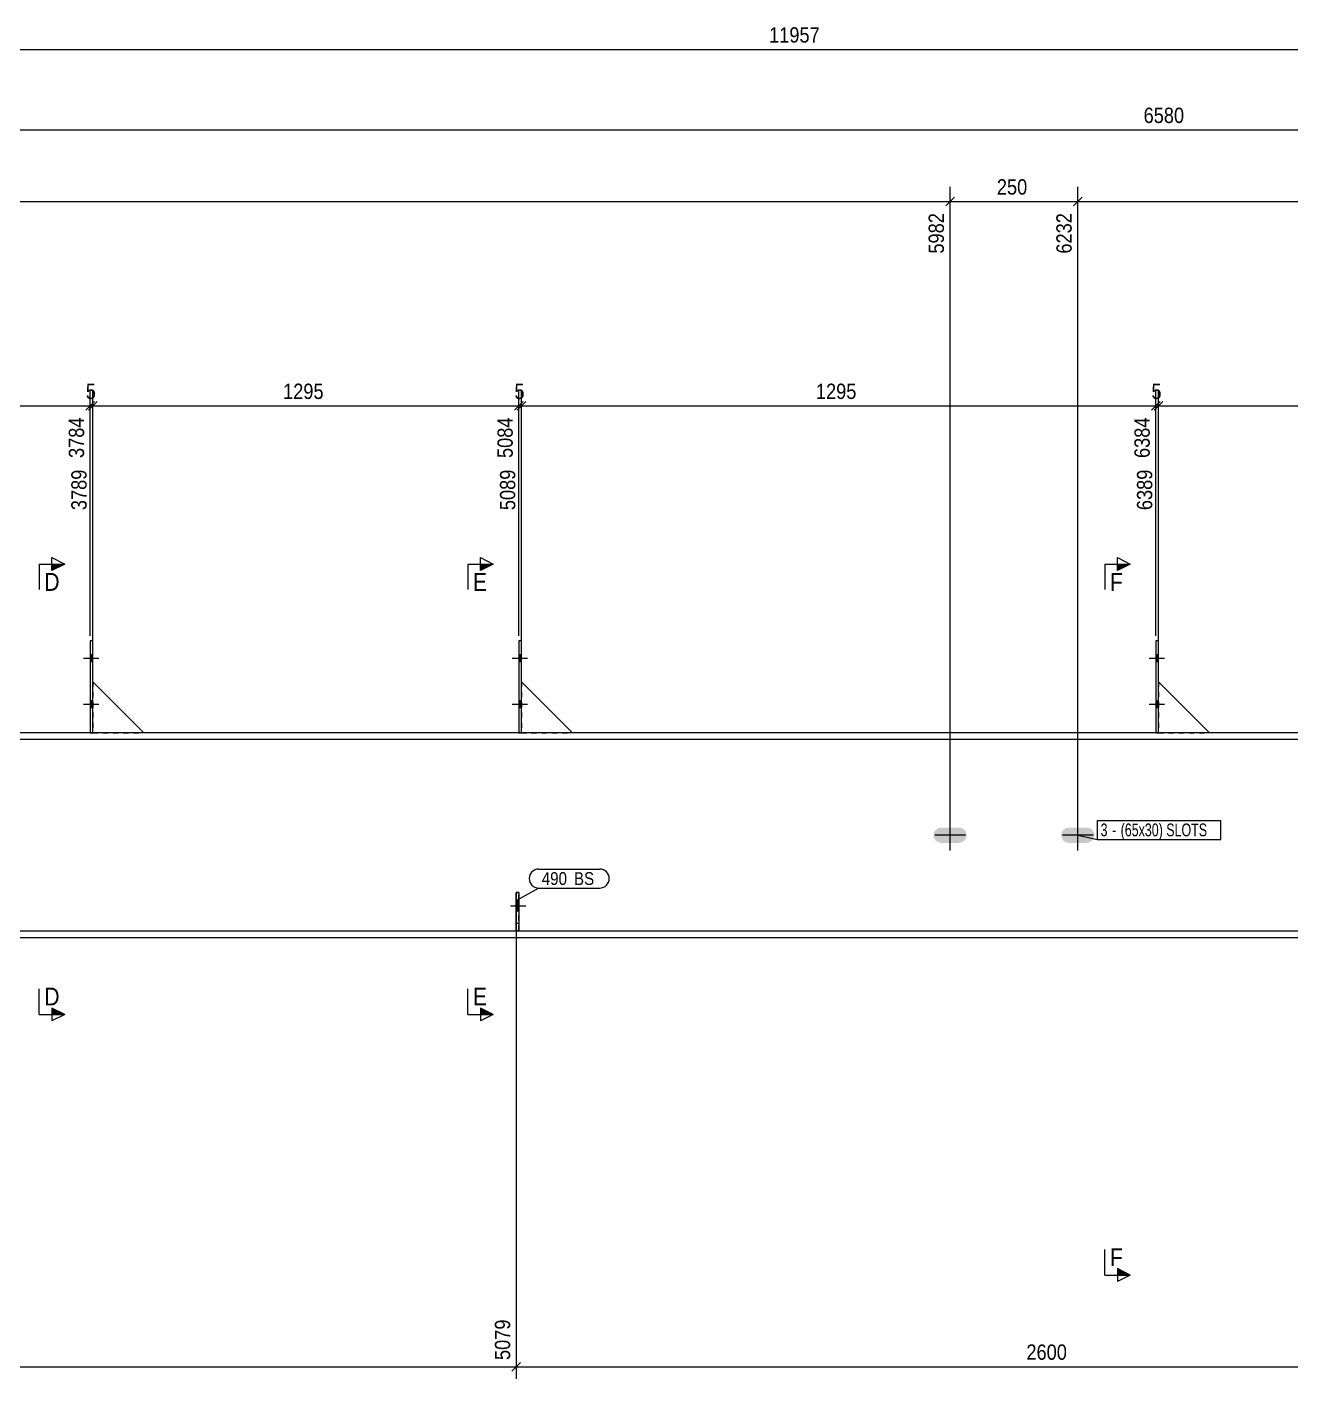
# Model space of a CAD drawing. Header units: millimetres. Extents: x 2 to 1174, y 1 to 825.
# Drawn here: x 432.1 to 679.4, y 270.4 to 534.9 of the extents above; entities that cross this region are included whole.
import ezdxf

# ---------------------------------------------------------------- set-up
doc = ezdxf.new("R2010")
doc.units = ezdxf.units.MM
for name, pattern in [('XKITLINE00', [0]), ('XKITLINE01', [4, 1, -1, 1, -1]), ('XKITLINE02', [4, 2, -2])]:
    doc.linetypes.add(name, pattern=pattern)
for name, color, linetype, lineweight in [('Bolt', 3, 'Continuous', 0), ('BoltMark', 7, 'Continuous', 0), ('Dimensions', 7, 'Continuous', 0), ('Part', 2, 'Continuous', 0), ('PartMark', 7, 'Continuous', 0), ('Section', 6, 'Continuous', 0)]:
    doc.layers.add(name, color=color, linetype=linetype, lineweight=lineweight)
doc.styles.add('ARIAL', font='ARIAL.TTF')
doc.styles.add('ARIAL_NARROW', font='ARIALN.TTF')

# ---------------------------------------------------------------- blocks, each defined once
blk = doc.blocks.new('*A18')
at = {"layer": 'Part', "color": 2, "linetype": 'XKITLINE00', "lineweight": 0}
for p, q in [((490.92, 396.78), (65.98, 396.78)), ((490.92, 395.48), (67.32, 395.48)), ((574.82, 396.78), (491.02, 396.78)), ((574.82, 395.48), (491.02, 395.48)), ((699.5, 396.78), (574.92, 396.78)), ((699.5, 395.48), (574.92, 395.48)), ((105.68, 358.08), (490.92, 358.08)), ((491.02, 358.08), (574.82, 358.08)), ((574.92, 358.08), (699.5, 358.08)), ((107.02, 356.78), (490.92, 356.78)), ((491.02, 356.78), (574.82, 356.78)), ((574.92, 356.78), (699.5, 356.78))]:
    blk.add_line(p, q, dxfattribs=at)
blk = doc.blocks.new('*A31')
at = {"layer": 'Part', "color": 2, "linetype": 'XKITLINE00', "lineweight": 0}
blk.add_line((454.92, 396.78), (444.92, 406.78), dxfattribs=at)
at = {"layer": 'Part', "color": 7, "linetype": 'XKITLINE01', "lineweight": 0}
for p, q in [((444.92, 406.78), (444.92, 396.78)), ((444.92, 396.78), (454.92, 396.78))]:
    blk.add_line(p, q, dxfattribs=at)
blk = doc.blocks.new('*A32')
at = {"layer": 'Part', "color": 2, "linetype": 'XKITLINE00', "lineweight": 0}
for p, q in [((444.92, 414.78), (444.42, 414.78)), ((444.42, 414.78), (444.42, 396.78)), ((444.92, 396.78), (444.92, 414.78))]:
    blk.add_line(p, q, dxfattribs=at)
at = {"layer": 'Part', "color": 7, "linetype": 'XKITLINE01', "lineweight": 0}
blk.add_line((444.42, 396.78), (444.92, 396.78), dxfattribs=at)
blk = doc.blocks.new('*A33')
at = {"layer": 'Part', "color": 2, "linetype": 'XKITLINE00', "lineweight": 0}
blk.add_line((538.82, 396.78), (528.82, 406.78), dxfattribs=at)
at = {"layer": 'Part', "color": 7, "linetype": 'XKITLINE01', "lineweight": 0}
for p, q in [((528.82, 406.78), (528.82, 396.78)), ((528.82, 396.78), (538.82, 396.78))]:
    blk.add_line(p, q, dxfattribs=at)
blk = doc.blocks.new('*A34')
at = {"layer": 'Part', "color": 7, "linetype": 'XKITLINE01', "lineweight": 0}
for p, q in [((527.82, 365.58), (527.82, 358.08)), ((528.32, 365.58), (527.82, 365.58)), ((528.32, 358.08), (528.32, 365.58)), ((527.82, 359.58), (528.32, 359.58)), ((527.82, 358.08), (528.32, 358.08))]:
    blk.add_line(p, q, dxfattribs=at)
blk = doc.blocks.new('*A35')
at = {"layer": 'Part', "color": 2, "linetype": 'XKITLINE00', "lineweight": 0}
for p, q in [((528.82, 414.78), (528.32, 414.78)), ((528.32, 414.78), (528.32, 396.78)), ((528.82, 396.78), (528.82, 414.78))]:
    blk.add_line(p, q, dxfattribs=at)
at = {"layer": 'Part', "color": 7, "linetype": 'XKITLINE01', "lineweight": 0}
blk.add_line((528.32, 396.78), (528.82, 396.78), dxfattribs=at)
blk = doc.blocks.new('*A36')
at = {"layer": 'Part', "color": 2, "linetype": 'XKITLINE00', "lineweight": 0}
for p, q in [((527.82, 358.08), (527.82, 365.58)), ((527.82, 365.58), (528.32, 365.58)), ((528.32, 365.58), (528.32, 358.08))]:
    blk.add_line(p, q, dxfattribs=at)
at = {"layer": 'Part', "color": 7, "linetype": 'XKITLINE01', "lineweight": 0}
for p, q in [((527.82, 359.58), (528.32, 359.58)), ((528.32, 358.08), (527.82, 358.08))]:
    blk.add_line(p, q, dxfattribs=at)
blk = doc.blocks.new('*A37')
at = {"layer": 'Part', "color": 2, "linetype": 'XKITLINE00', "lineweight": 0}
blk.add_line((663.5, 396.78), (653.5, 406.78), dxfattribs=at)
at = {"layer": 'Part', "color": 7, "linetype": 'XKITLINE01', "lineweight": 0}
for p, q in [((653.5, 406.78), (653.5, 396.78)), ((653.5, 396.78), (663.5, 396.78))]:
    blk.add_line(p, q, dxfattribs=at)
blk = doc.blocks.new('*A38')
at = {"layer": 'Part', "color": 2, "linetype": 'XKITLINE00', "lineweight": 0}
for p, q in [((653.5, 414.78), (653, 414.78)), ((653, 414.78), (653, 396.78)), ((653.5, 396.78), (653.5, 414.78))]:
    blk.add_line(p, q, dxfattribs=at)
at = {"layer": 'Part', "color": 7, "linetype": 'XKITLINE01', "lineweight": 0}
blk.add_line((653, 396.78), (653.5, 396.78), dxfattribs=at)
blk = doc.blocks.new('*A61')
at = {"layer": 'Bolt'}
for points in [[(609.58, 376.2), (609.47, 376.78), (609.58, 377.35), (609.91, 377.84), (610.39, 378.16), (610.97, 378.28), (614.47, 378.28), (615.04, 378.16), (615.53, 377.84), (615.85, 377.35), (615.97, 376.78), (615.85, 376.2), (615.53, 375.72), (615.04, 375.39), (614.47, 375.28), (610.97, 375.28), (610.39, 375.39), (609.91, 375.72)], [(634.58, 376.2), (634.47, 376.78), (634.58, 377.35), (634.91, 377.84), (635.39, 378.16), (635.97, 378.28), (639.47, 378.28), (640.04, 378.16), (640.53, 377.84), (640.85, 377.35), (640.97, 376.78), (640.85, 376.2), (640.53, 375.72), (640.04, 375.39), (639.47, 375.28), (635.97, 375.28), (635.39, 375.39), (634.91, 375.72)]]:
    blk.add_hatch(color=3, dxfattribs=at).paths.add_polyline_path(points, flags=17)
at = {"layer": 'Bolt', "color": 3, "linetype": 'XKITLINE00', "lineweight": 0}
for p, q in [((612.72, 373.78), (612.72, 379.78)), ((637.72, 373.78), (637.72, 379.78)), ((615.72, 376.78), (609.72, 376.78)), ((640.72, 376.78), (634.72, 376.78))]:
    blk.add_line(p, q, dxfattribs=at)
blk = doc.blocks.new('*A69')
at = {"layer": 'Bolt'}
for points in [[(444.42, 412.08), (444.92, 412.08), (444.92, 410.68), (444.42, 410.68)], [(444.42, 412.08), (444.92, 412.08), (444.92, 410.68), (444.42, 410.68)], [(444.42, 403.08), (444.92, 403.08), (444.92, 401.68), (444.42, 401.68)], [(444.42, 403.08), (444.92, 403.08), (444.92, 401.68), (444.42, 401.68)]]:
    blk.add_hatch(color=3, dxfattribs=at).paths.add_polyline_path(points, flags=17)
at = {"layer": 'Bolt', "color": 3, "linetype": 'XKITLINE00', "lineweight": 0}
for p, q in [((446.08, 411.38), (443.08, 411.38)), ((446.08, 411.38), (443.08, 411.38)), ((444.92, 412.08), (444.42, 412.08)), ((444.92, 412.08), (444.42, 412.08)), ((444.92, 410.68), (444.42, 410.68)), ((444.92, 410.68), (444.42, 410.68)), ((446.08, 402.38), (443.08, 402.38)), ((446.08, 402.38), (443.08, 402.38)), ((444.92, 403.08), (444.42, 403.08)), ((444.92, 403.08), (444.42, 403.08)), ((444.92, 401.68), (444.42, 401.68)), ((444.92, 401.68), (444.42, 401.68))]:
    blk.add_line(p, q, dxfattribs=at)
blk = doc.blocks.new('*A70')
at = {"layer": 'Bolt', "color": 3, "linetype": 'XKITLINE02', "lineweight": 0}
for p, q in [((529.67, 362.88), (526.67, 362.88)), ((528.32, 363.86), (527.82, 363.86)), ((528.32, 361.89), (527.82, 361.89))]:
    blk.add_line(p, q, dxfattribs=at)
blk = doc.blocks.new('*A71')
at = {"layer": 'Bolt'}
for points in [[(528.32, 412.08), (528.82, 412.08), (528.82, 410.68), (528.32, 410.68)], [(528.32, 412.08), (528.82, 412.08), (528.82, 410.68), (528.32, 410.68)], [(528.32, 403.08), (528.82, 403.08), (528.82, 401.68), (528.32, 401.68)], [(528.32, 403.08), (528.82, 403.08), (528.82, 401.68), (528.32, 401.68)]]:
    blk.add_hatch(color=3, dxfattribs=at).paths.add_polyline_path(points, flags=17)
at = {"layer": 'Bolt', "color": 3, "linetype": 'XKITLINE00', "lineweight": 0}
for p, q in [((529.98, 411.38), (526.98, 411.38)), ((529.98, 411.38), (526.98, 411.38)), ((528.82, 412.08), (528.32, 412.08)), ((528.82, 412.08), (528.32, 412.08)), ((528.82, 410.68), (528.32, 410.68)), ((528.82, 410.68), (528.32, 410.68)), ((529.98, 402.38), (526.98, 402.38)), ((529.98, 402.38), (526.98, 402.38)), ((528.82, 403.08), (528.32, 403.08)), ((528.82, 403.08), (528.32, 403.08)), ((528.82, 401.68), (528.32, 401.68)), ((528.82, 401.68), (528.32, 401.68))]:
    blk.add_line(p, q, dxfattribs=at)
blk = doc.blocks.new('*A72')
at = {"layer": 'Bolt'}
blk.add_hatch(color=3, dxfattribs=at).paths.add_polyline_path([(528.32, 361.89), (527.82, 361.89), (527.82, 363.86), (528.32, 363.86)], flags=17)
at = {"layer": 'Bolt', "color": 3, "linetype": 'XKITLINE00', "lineweight": 0}
for p, q in [((529.67, 362.88), (526.67, 362.88)), ((528.32, 363.86), (527.82, 363.86)), ((528.32, 361.89), (527.82, 361.89))]:
    blk.add_line(p, q, dxfattribs=at)
blk = doc.blocks.new('*A73')
at = {"layer": 'Bolt'}
for points in [[(653, 412.08), (653.5, 412.08), (653.5, 410.68), (653, 410.68)], [(653, 412.08), (653.5, 412.08), (653.5, 410.68), (653, 410.68)], [(653, 403.08), (653.5, 403.08), (653.5, 401.68), (653, 401.68)], [(653, 403.08), (653.5, 403.08), (653.5, 401.68), (653, 401.68)]]:
    blk.add_hatch(color=3, dxfattribs=at).paths.add_polyline_path(points, flags=17)
at = {"layer": 'Bolt', "color": 3, "linetype": 'XKITLINE00', "lineweight": 0}
for p, q in [((654.66, 411.38), (651.66, 411.38)), ((654.66, 411.38), (651.66, 411.38)), ((653.5, 412.08), (653, 412.08)), ((653.5, 412.08), (653, 412.08)), ((653.5, 410.68), (653, 410.68)), ((653.5, 410.68), (653, 410.68)), ((654.66, 402.38), (651.66, 402.38)), ((654.66, 402.38), (651.66, 402.38)), ((653.5, 403.08), (653, 403.08)), ((653.5, 403.08), (653, 403.08)), ((653.5, 401.68), (653, 401.68)), ((653.5, 401.68), (653, 401.68))]:
    blk.add_line(p, q, dxfattribs=at)
blk = doc.blocks.new('*A231')
at = {"layer": 'Dimensions', "color": 7, "linetype": 'XKITLINE00', "lineweight": 0}
for p, q in [((527.82, 364.58), (527.82, 270.38)), ((736.4, 364.58), (736.4, 270.38)), ((528.67, 273.62), (526.97, 271.93)), ((527.82, 272.78), (736.4, 272.78)), ((737.25, 273.62), (735.55, 271.93))]:
    blk.add_line(p, q, dxfattribs=at)
at = {"layer": 'Dimensions', "color": 3}
for p in [(527.82, 272.78), (736.4, 272.78)]:
    blk.add_point(p, dxfattribs=at)
at = {"layer": 'Dimensions', "color": 3, "style": 'ARIAL', "width": 0.85}
blk.add_text('7679', height=3, rotation=90.0002, dxfattribs=at).set_placement((735.2, 274.08))
blk.add_text('2600', height=3, dxfattribs=at).set_placement((627.66, 274.13))
blk = doc.blocks.new('*A232')
at = {"layer": 'Dimensions', "color": 7, "linetype": 'XKITLINE00', "lineweight": 0}
blk.add_line((65.98, 530.52), (1099.75, 530.52), dxfattribs=at)
at = {"layer": 'Dimensions', "color": 3, "style": 'ARIAL', "width": 0.85}
blk.add_text('11957', height=3, dxfattribs=at).set_placement((577.3, 531.87))
blk = doc.blocks.new('*A233')
at = {"layer": 'Dimensions', "color": 7, "linetype": 'XKITLINE00', "lineweight": 0}
blk.add_line((407.02, 514.78), (903.08, 514.78), dxfattribs=at)
at = {"layer": 'Dimensions', "color": 3, "style": 'ARIAL', "width": 0.85}
blk.add_text('6580', height=3, dxfattribs=at).set_placement((650.6, 516.13))
blk = doc.blocks.new('*A234')
at = {"layer": 'Dimensions', "color": 7, "linetype": 'XKITLINE00', "lineweight": 0}
for p, q in [((637.72, 377.78), (637.72, 503.63)), ((638.57, 501.62), (636.87, 499.93)), ((637.72, 500.78), (1099.75, 500.78))]:
    blk.add_line(p, q, dxfattribs=at)
at = {"layer": 'Dimensions', "color": 3}
blk.add_point((637.72, 500.78), dxfattribs=at)
blk = doc.blocks.new('*A235')
at = {"layer": 'Dimensions', "color": 7, "linetype": 'XKITLINE00', "lineweight": 0}
for p, q in [((653.5, 407.78), (653.5, 463.63)), ((736.9, 415.78), (736.9, 463.63)), ((654.35, 461.62), (652.65, 459.93)), ((653.5, 460.78), (736.9, 460.78)), ((737.75, 461.62), (736.05, 459.93))]:
    blk.add_line(p, q, dxfattribs=at)
at = {"layer": 'Dimensions', "color": 3}
for p in [(653.5, 460.78), (736.9, 460.78)]:
    blk.add_point(p, dxfattribs=at)
at = {"layer": 'Dimensions', "color": 3, "style": 'ARIAL', "width": 0.85}
blk.add_text('1295', height=3, dxfattribs=at).set_placement((690.75, 462.13))
blk.add_text('7684', height=3, rotation=90.0002, dxfattribs=at).set_placement((735.7, 450.58))
blk = doc.blocks.new('*A239')
at = {"layer": 'BoltMark', "color": 7, "linetype": 'XKITLINE00', "lineweight": 0}
for p, q in [((641.58, 379.66), (665.7, 379.66)), ((641.58, 375.96), (641.58, 379.66)), ((665.7, 375.96), (665.7, 379.66)), ((637.72, 376.78), (641.58, 375.96)), ((641.58, 375.96), (665.7, 375.96))]:
    blk.add_line(p, q, dxfattribs=at)
at = {"layer": 'BoltMark', "color": 3, "style": 'ARIAL_NARROW', "width": 0.85}
for s, p in [('3', (642.18, 376.56)), ('(65x30) SLOTS', (646.11, 376.56)), ('-', (644.45, 376.56))]:
    blk.add_text(s, height=2.5, dxfattribs=at).set_placement(p)
blk = doc.blocks.new('*A254')
at = {"layer": 'PartMark', "color": 7, "linetype": 'XKITLINE00', "lineweight": 0}
for p, q in [((532.19, 370.14), (544.15, 370.14)), ((527.95, 364.05), (532.19, 366.44)), ((532.19, 366.44), (544.15, 366.44))]:
    blk.add_line(p, q, dxfattribs=at)
for centre, start, end in [((532.19, 368.29), 90, 270), ((544.15, 368.29), 270, 90)]:
    blk.add_arc(centre, 1.85, start, end, dxfattribs=at)
at = {"layer": 'PartMark', "color": 3, "style": 'ARIAL', "width": 0.85}
for s, p in [('490', (532.79, 367.04)), ('BS', (539.1, 367.04))]:
    blk.add_text(s, height=2.5, dxfattribs=at).set_placement(p)
blk = doc.blocks.new('*A259')
at = {"layer": 'Section'}
for points in [[(436.92, 429.84), (439.42, 429.84), (436.92, 428.59)], [(436.92, 342.96), (439.42, 341.71), (436.92, 341.71)]]:
    blk.add_hatch(color=3, dxfattribs=at).paths.add_polyline_path(points, flags=17)
at = {"layer": 'Section', "color": 1, "linetype": 'XKITLINE00', "lineweight": 0}
for p, q in [((434.42, 429.84), (434.42, 424.84)), ((434.42, 429.84), (439.42, 429.84)), ((434.42, 341.71), (434.42, 346.71)), ((434.42, 341.71), (439.42, 341.71))]:
    blk.add_line(p, q, dxfattribs=at)
at = {"layer": 'Section', "color": 3, "linetype": 'XKITLINE00', "lineweight": 0}
for p, q in [((436.92, 428.59), (436.92, 431.09)), ((436.92, 431.09), (439.42, 429.84)), ((439.42, 429.84), (436.92, 428.59)), ((439.42, 341.71), (436.92, 342.96)), ((436.92, 342.96), (436.92, 340.46)), ((439.42, 341.71), (436.92, 340.46))]:
    blk.add_line(p, q, dxfattribs=at)
at = {"layer": 'Section', "color": 7, "style": 'ARIAL', "width": 0.85}
for p in [(435.42, 424.59), (435.42, 343.46)]:
    blk.add_text('D', height=3.5, dxfattribs=at).set_placement(p)
blk = doc.blocks.new('*A261')
at = {"layer": 'Section'}
for points in [[(645.5, 429.84), (648, 429.84), (645.5, 428.59)], [(645.5, 291.96), (648, 290.71), (645.5, 290.71)]]:
    blk.add_hatch(color=3, dxfattribs=at).paths.add_polyline_path(points, flags=17)
at = {"layer": 'Section', "color": 1, "linetype": 'XKITLINE00', "lineweight": 0}
for p, q in [((643, 429.84), (643, 424.84)), ((643, 429.84), (648, 429.84)), ((643, 290.71), (643, 295.71)), ((643, 290.71), (648, 290.71))]:
    blk.add_line(p, q, dxfattribs=at)
at = {"layer": 'Section', "color": 3, "linetype": 'XKITLINE00', "lineweight": 0}
for p, q in [((645.5, 428.59), (645.5, 431.09)), ((645.5, 431.09), (648, 429.84)), ((648, 429.84), (645.5, 428.59)), ((648, 290.71), (645.5, 291.96)), ((645.5, 291.96), (645.5, 289.46)), ((648, 290.71), (645.5, 289.46))]:
    blk.add_line(p, q, dxfattribs=at)
at = {"layer": 'Section', "color": 7, "style": 'ARIAL', "width": 0.85}
for p in [(644, 424.59), (644, 292.46)]:
    blk.add_text('F', height=3.5, dxfattribs=at).set_placement(p)
blk = doc.blocks.new('*A263')
at = {"layer": 'Section'}
for points in [[(520.82, 429.84), (523.32, 429.84), (520.82, 428.59)], [(520.82, 342.96), (523.32, 341.71), (520.82, 341.71)]]:
    blk.add_hatch(color=3, dxfattribs=at).paths.add_polyline_path(points, flags=17)
at = {"layer": 'Section', "color": 1, "linetype": 'XKITLINE00', "lineweight": 0}
for p, q in [((518.32, 429.84), (518.32, 424.84)), ((518.32, 429.84), (523.32, 429.84)), ((518.32, 341.71), (518.32, 346.71)), ((518.32, 341.71), (523.32, 341.71))]:
    blk.add_line(p, q, dxfattribs=at)
at = {"layer": 'Section', "color": 3, "linetype": 'XKITLINE00', "lineweight": 0}
for p, q in [((520.82, 428.59), (520.82, 431.09)), ((520.82, 431.09), (523.32, 429.84)), ((523.32, 429.84), (520.82, 428.59)), ((523.32, 341.71), (520.82, 342.96)), ((520.82, 342.96), (520.82, 340.46)), ((523.32, 341.71), (520.82, 340.46))]:
    blk.add_line(p, q, dxfattribs=at)
at = {"layer": 'Section', "color": 7, "style": 'ARIAL', "width": 0.85}
for p in [(519.32, 424.59), (519.32, 343.46)]:
    blk.add_text('E', height=3.5, dxfattribs=at).set_placement(p)
blk = doc.blocks.new('*A269')
at = {"layer": 'Dimensions', "color": 7, "linetype": 'XKITLINE00', "lineweight": 0}
for p, q in [((313.92, 364.58), (313.92, 270.38)), ((527.82, 364.58), (527.82, 270.38)), ((314.77, 273.62), (313.07, 271.93)), ((313.92, 272.78), (527.82, 272.78)), ((528.67, 273.62), (526.97, 271.93))]:
    blk.add_line(p, q, dxfattribs=at)
at = {"layer": 'Dimensions', "color": 3}
for p in [(313.92, 272.78), (527.82, 272.78)]:
    blk.add_point(p, dxfattribs=at)
at = {"layer": 'Dimensions', "color": 3, "style": 'ARIAL', "width": 0.85}
blk.add_text('5079', height=3, rotation=90.0002, dxfattribs=at).set_placement((526.62, 274.08))
blk.add_text('2600', height=3, dxfattribs=at).set_placement((416.42, 274.13))
blk = doc.blocks.new('*A276')
at = {"layer": 'Dimensions', "color": 7, "linetype": 'XKITLINE00', "lineweight": 0}
for p, q in [((612.72, 377.78), (612.72, 503.63)), ((118.63, 500.78), (612.72, 500.78)), ((613.57, 501.62), (611.87, 499.93))]:
    blk.add_line(p, q, dxfattribs=at)
at = {"layer": 'Dimensions', "color": 3}
blk.add_point((612.72, 500.78), dxfattribs=at)
at = {"layer": 'Dimensions', "color": 3, "style": 'ARIAL', "width": 0.85}
blk.add_text('5982', height=3, rotation=90.0002, dxfattribs=at).set_placement((611.52, 490.58))
blk = doc.blocks.new('*A277')
at = {"layer": 'Dimensions', "color": 7, "linetype": 'XKITLINE00', "lineweight": 0}
for p, q in [((612.72, 377.78), (612.72, 503.63)), ((637.72, 377.78), (637.72, 503.63)), ((613.57, 501.62), (611.87, 499.93)), ((612.72, 500.78), (637.72, 500.78)), ((638.57, 501.62), (636.87, 499.93))]:
    blk.add_line(p, q, dxfattribs=at)
at = {"layer": 'Dimensions', "color": 3}
for p in [(612.72, 500.78), (637.72, 500.78)]:
    blk.add_point(p, dxfattribs=at)
at = {"layer": 'Dimensions', "color": 3, "style": 'ARIAL', "width": 0.85}
blk.add_text('250', height=3, dxfattribs=at).set_placement((621.88, 502.13))
blk.add_text('6232', height=3, rotation=90.0002, dxfattribs=at).set_placement((636.52, 490.58))
blk = doc.blocks.new('*A282')
at = {"layer": 'Dimensions', "color": 7, "linetype": 'XKITLINE00', "lineweight": 0}
for p, q in [((314.92, 407.78), (314.92, 463.63)), ((444.42, 415.78), (444.42, 463.63)), ((315.77, 461.62), (314.07, 459.93)), ((314.92, 460.78), (444.42, 460.78)), ((445.27, 461.62), (443.57, 459.93))]:
    blk.add_line(p, q, dxfattribs=at)
at = {"layer": 'Dimensions', "color": 3}
for p in [(314.92, 460.78), (444.42, 460.78)]:
    blk.add_point(p, dxfattribs=at)
at = {"layer": 'Dimensions', "color": 3, "style": 'ARIAL', "width": 0.85}
blk.add_text('1295', height=3, dxfattribs=at).set_placement((375.22, 462.13))
blk.add_text('3784', height=3, rotation=90.0002, dxfattribs=at).set_placement((443.22, 450.58))
blk = doc.blocks.new('*A283')
at = {"layer": 'Dimensions', "color": 7, "linetype": 'XKITLINE00', "lineweight": 0}
for p, q in [((444.42, 415.78), (444.42, 463.63)), ((444.92, 407.78), (444.92, 463.63)), ((445.27, 461.62), (443.57, 459.93)), ((445.77, 461.62), (444.07, 459.93)), ((444.42, 460.78), (444.92, 460.78))]:
    blk.add_line(p, q, dxfattribs=at)
at = {"layer": 'Dimensions', "color": 3}
for p in [(444.42, 460.78), (444.92, 460.78)]:
    blk.add_point(p, dxfattribs=at)
at = {"layer": 'Dimensions', "color": 3, "style": 'ARIAL', "width": 0.85}
blk.add_text('5', height=3, dxfattribs=at).set_placement((443.56, 462.13))
blk.add_text('3789', height=3, rotation=90.0002, dxfattribs=at).set_placement((443.72, 440.38))
blk = doc.blocks.new('*A284')
at = {"layer": 'Dimensions', "color": 7, "linetype": 'XKITLINE00', "lineweight": 0}
for p, q in [((444.92, 407.78), (444.92, 463.63)), ((528.32, 415.78), (528.32, 463.63)), ((445.77, 461.62), (444.07, 459.93)), ((444.92, 460.78), (528.32, 460.78)), ((529.17, 461.62), (527.47, 459.93))]:
    blk.add_line(p, q, dxfattribs=at)
at = {"layer": 'Dimensions', "color": 3}
for p in [(444.92, 460.78), (528.32, 460.78)]:
    blk.add_point(p, dxfattribs=at)
at = {"layer": 'Dimensions', "color": 3, "style": 'ARIAL', "width": 0.85}
blk.add_text('1295', height=3, dxfattribs=at).set_placement((482.17, 462.13))
blk.add_text('5084', height=3, rotation=90.0002, dxfattribs=at).set_placement((527.12, 450.58))
blk = doc.blocks.new('*A285')
at = {"layer": 'Dimensions', "color": 7, "linetype": 'XKITLINE00', "lineweight": 0}
for p, q in [((528.32, 415.78), (528.32, 463.63)), ((528.82, 407.78), (528.82, 463.63)), ((529.17, 461.62), (527.47, 459.93)), ((529.67, 461.62), (527.97, 459.93)), ((528.32, 460.78), (528.82, 460.78))]:
    blk.add_line(p, q, dxfattribs=at)
at = {"layer": 'Dimensions', "color": 3}
for p in [(528.32, 460.78), (528.82, 460.78)]:
    blk.add_point(p, dxfattribs=at)
at = {"layer": 'Dimensions', "color": 3, "style": 'ARIAL', "width": 0.85}
blk.add_text('5', height=3, dxfattribs=at).set_placement((527.46, 462.13))
blk.add_text('5089', height=3, rotation=90.0002, dxfattribs=at).set_placement((527.62, 440.38))
blk = doc.blocks.new('*A286')
at = {"layer": 'Dimensions', "color": 7, "linetype": 'XKITLINE00', "lineweight": 0}
for p, q in [((528.82, 407.78), (528.82, 463.63)), ((653, 415.78), (653, 463.63)), ((529.67, 461.62), (527.97, 459.93)), ((528.82, 460.78), (653, 460.78)), ((653.85, 461.62), (652.15, 459.93))]:
    blk.add_line(p, q, dxfattribs=at)
at = {"layer": 'Dimensions', "color": 3}
for p in [(528.82, 460.78), (653, 460.78)]:
    blk.add_point(p, dxfattribs=at)
at = {"layer": 'Dimensions', "color": 3, "style": 'ARIAL', "width": 0.85}
blk.add_text('1295', height=3, dxfattribs=at).set_placement((586.46, 462.13))
blk.add_text('6384', height=3, rotation=90.0002, dxfattribs=at).set_placement((651.8, 450.58))
blk = doc.blocks.new('*A287')
at = {"layer": 'Dimensions', "color": 7, "linetype": 'XKITLINE00', "lineweight": 0}
for p, q in [((653, 415.78), (653, 463.63)), ((653.5, 407.78), (653.5, 463.63)), ((653.85, 461.62), (652.15, 459.93)), ((654.35, 461.62), (652.65, 459.93)), ((653, 460.78), (653.5, 460.78))]:
    blk.add_line(p, q, dxfattribs=at)
at = {"layer": 'Dimensions', "color": 3}
for p in [(653, 460.78), (653.5, 460.78)]:
    blk.add_point(p, dxfattribs=at)
at = {"layer": 'Dimensions', "color": 3, "style": 'ARIAL', "width": 0.85}
blk.add_text('5', height=3, dxfattribs=at).set_placement((652.14, 462.13))
blk.add_text('6389', height=3, rotation=90.0002, dxfattribs=at).set_placement((652.3, 440.38))

msp = doc.modelspace()

# ---------------------------------------------------------------- block references
at = {"lineweight": 0}
for name in ['*A232', '*A233', '*A276', '*A277', '*A234', '*A282', '*A283', '*A284', '*A285', '*A286', '*A287', '*A235', '*A259', '*A263', '*A261', '*A32', '*A35', '*A38', '*A69', '*A71', '*A73', '*A31', '*A33', '*A37', '*A61', '*A239', '*A254', '*A34', '*A36', '*A269', '*A70', '*A72', '*A231']:
    msp.add_blockref(name, (0, 0), dxfattribs=at)
at = {"layer": 'Part', "lineweight": 0}
msp.add_blockref('*A18', (0, 0), dxfattribs=at)

doc.saveas('drawing.dxf')
